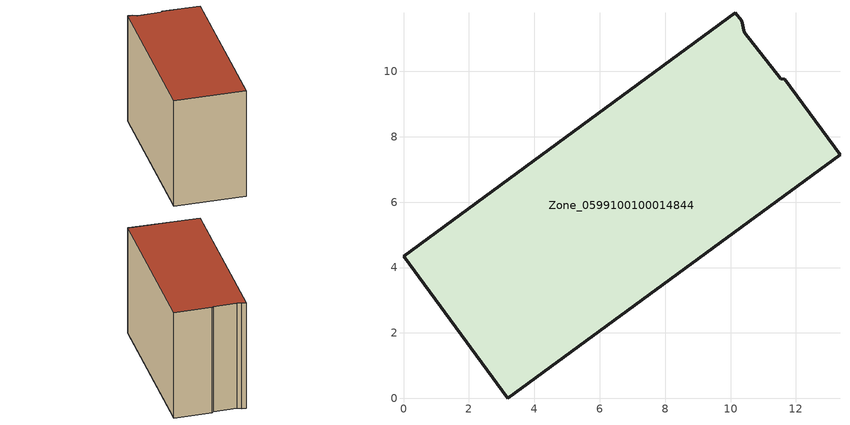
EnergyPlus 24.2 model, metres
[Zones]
Zone_0599100100014844
 floor ground (C_G): 3.19,0 0,4.35 10.15,11.8 10.34,11.54 10.42,11.19 11.53,9.78 11.65,9.76 13.35,7.45 z0
 wall outside (C_F): 13.35,7.45 11.65,9.76 11.53,9.78 10.42,11.19 10.34,11.54 10.15,11.8 0,4.35 3.19,0 13.35,7.45 z0:8.79
 roof outside (C_R): 10.34,11.54 10.15,11.8 0,4.35 3.19,0 13.35,7.45 11.65,9.76 11.53,9.78 10.42,11.19 z8.79
[BUILDING]
Pand.0599100100014844: North Axis=0; Terrain=City; Loads Convergence Tolerance Value=0.04; Temperature Convergence Tolerance Value=0.4; Solar Distribution=FullExterior; Maximum Number of Warmup Days=25; Minimum Number of Warmup Days=1
[Site:Location]
Rotterdam.The.Hague.AP_ZH_NLD Design_Conditions: Latitude=51.96; Longitude=4.45; Time Zone=1; Elevation=-4.5
[SITE:GROUNDTEMPERATURE:BUILDINGSURFACE]
18, 18, 18, 18, 18, 18, 18, 18, 18, 18, 18, 18
[MATERIAL] Thermal Absorptance=0.9; Solar Absorptance=0.7; Visible Absorptance=0.7
Name | Roughness | Thickness | Conductivity | Density | Specific Heat
G.TI.2015-2018 | MediumSmooth | 0.15 | 0.0428571 | 540 | 1210
F.TI.2015-2018 | Rough | 0.3 | 0.0666667 | 1920 | 840
R.TI.2015-2018 | MediumRough | 0.2 | 0.0333333 | 1500 | 1000
[CONSTRUCTION]
C_G: G.TI.2015-2018
C_F: F.TI.2015-2018
C_R: R.TI.2015-2018
[ZONE]
Zone_0599100100014844: Type=1; Multiplier=1; Ceiling Height=Autocalculate; Volume=Autocalculate; Floor Area=autocalculate; Part of Total Floor Area=Yes
[ZONEINFILTRATION:DESIGNFLOWRATE]
Infil_Zone_0599100100014844: Zone or ZoneList or Space or SpaceList=Zone_0599100100014844; Schedule=AlwaysOn; Design Flow Rate Calculation Method=Flow/Area; Flow Rate per Floor Area=0.0015; Constant Term Coefficient=1; Temperature Term Coefficient=0; Velocity Term Coefficient=0; Velocity Squared Term Coefficient=0
[HVACTEMPLATE:ZONE:IDEALLOADSAIRSYSTEM]
Zone_0599100100014844: Maximum Heating Supply Air Temperature=50; Minimum Cooling Supply Air Temperature=13; Maximum Heating Supply Air Humidity Ratio=0.0156; Minimum Cooling Supply Air Humidity Ratio=0.0077; Heating Limit=NoLimit; Cooling Limit=NoLimit; Dehumidification Control Type=ConstantSensibleHeatRatio; Cooling Sensible Heat Ratio=0.7; Dehumidification Setpoint=60; Humidification Control Type=None; Humidification Setpoint=30; Outdoor Air Method=None; Outdoor Air Flow Rate per Person=0.00944; Outdoor Air Flow Rate per Zone Floor Area=0; Outdoor Air Flow Rate per Zone=0; Demand Controlled Ventilation Type=None; Outdoor Air Economizer Type=NoEconomizer; Heat Recovery Type=None; Sensible Heat Recovery Effectiveness=0.7; Latent Heat Recovery Effectiveness=0.65
[ZONECONTROL:THERMOSTAT]
ThermostatControl_Zone_0599100100014844: Zone or ZoneList=Zone_0599100100014844; Control Type Schedule=DualSetpointControlType; Control 1=Thermostat_Zone_0599100100014844; Temperature Difference Between Cutout And Setpoint=0
[THERMOSTATSETPOINT:DUALSETPOINT]
Thermostat_Zone_0599100100014844: Heating Setpoint Temperature Schedule=HeatingSetpoint_Zone_0599100100014844; Cooling Setpoint Temperature Schedule=CoolingSetpoint_Zone_0599100100014844
[SCHEDULE:COMPACT]
HeatingSetpoint_Zone_0599100100014844: Through: 12/31, For: AllDays, Until: 24:00, 21
CoolingSetpoint_Zone_0599100100014844: Through: 12/31, For: AllDays, Until: 24:00, 24
DualSetpointControlType: Through: 12/31, For: AllDays, Until: 24:00, 4
AlwaysOn: Through: 12/31, For: AllDays, Until: 24:00, 1
